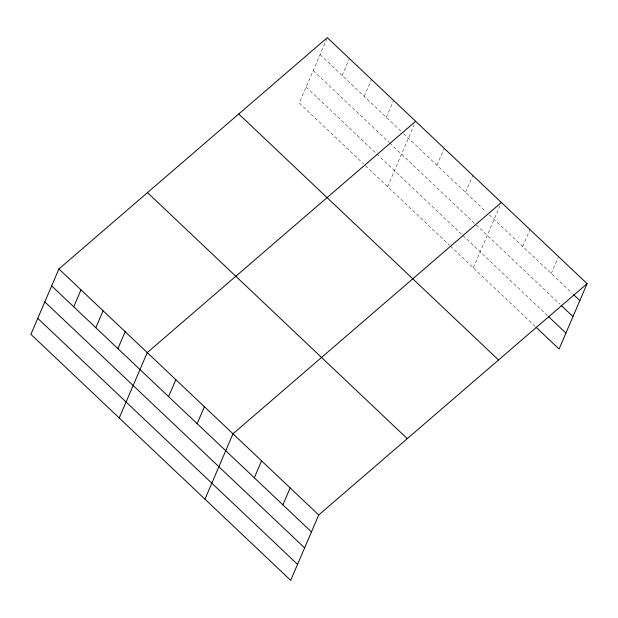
<?xml version="1.0" encoding="UTF-8"?>
<svg xmlns="http://www.w3.org/2000/svg" width="618" height="618" viewBox="0 0 618 618"><rect width="100%" height="100%" fill="white"/><g stroke="black" fill="none" stroke-linecap="round" stroke-linejoin="round"><path stroke-width="0.46" stroke-dasharray="3.09 2.32" d="M326.945 38.494L299.282 103.028L363.461 163.801M342.133 75.496L349.386 58.563M364.211 96.408L371.472 79.475M386.296 117.32L393.55 100.379M387.617 186.675L414.184 124.681M436.957 165.292L444.211 148.359M465.532 192.352L472.793 175.419M473.349 267.857L499.916 205.864M522.689 246.474L529.943 229.541M551.264 273.535L558.525 256.601M320.047 54.585L400.788 131.039M403.546 133.65L486.443 212.152M489.232 214.794L572.175 293.341M313.195 70.568L389.108 142.449M389.796 143.106L559.746 304.041M306.134 87.038L462.079 234.709M462.774 235.373L547.811 315.898M365.532 165.763L449.649 245.416M450.344 246.08L535.381 326.598"/><path stroke-width="0.93" d="M58.919 268.954L30.9 334.338L290.692 580.348L318.718 514.972L587.1 283.662L327.308 37.652L58.919 268.954L318.718 514.972M73.743 306.806L81.004 289.865M95.829 327.718L103.09 310.777M117.914 348.629L125.168 331.688M119.228 417.984L147.254 352.6L415.636 121.29M168.567 396.601L175.829 379.661M197.15 423.662L204.404 406.729M204.96 499.166L232.986 433.79L501.368 202.48M254.299 477.784L261.561 460.85M282.882 504.844L290.136 487.911M587.1 283.662L559.081 349.046L536.076 327.262M573.566 294.655L579.838 300.595M561.144 305.362L572.986 316.586M548.506 316.555L565.933 333.056M238.741 113.982L498.533 359.993M147.486 192.623L407.285 438.641M51.665 285.895L311.457 531.905M44.813 301.878L304.604 547.896M37.752 318.347L297.544 564.365"/></g></svg>
